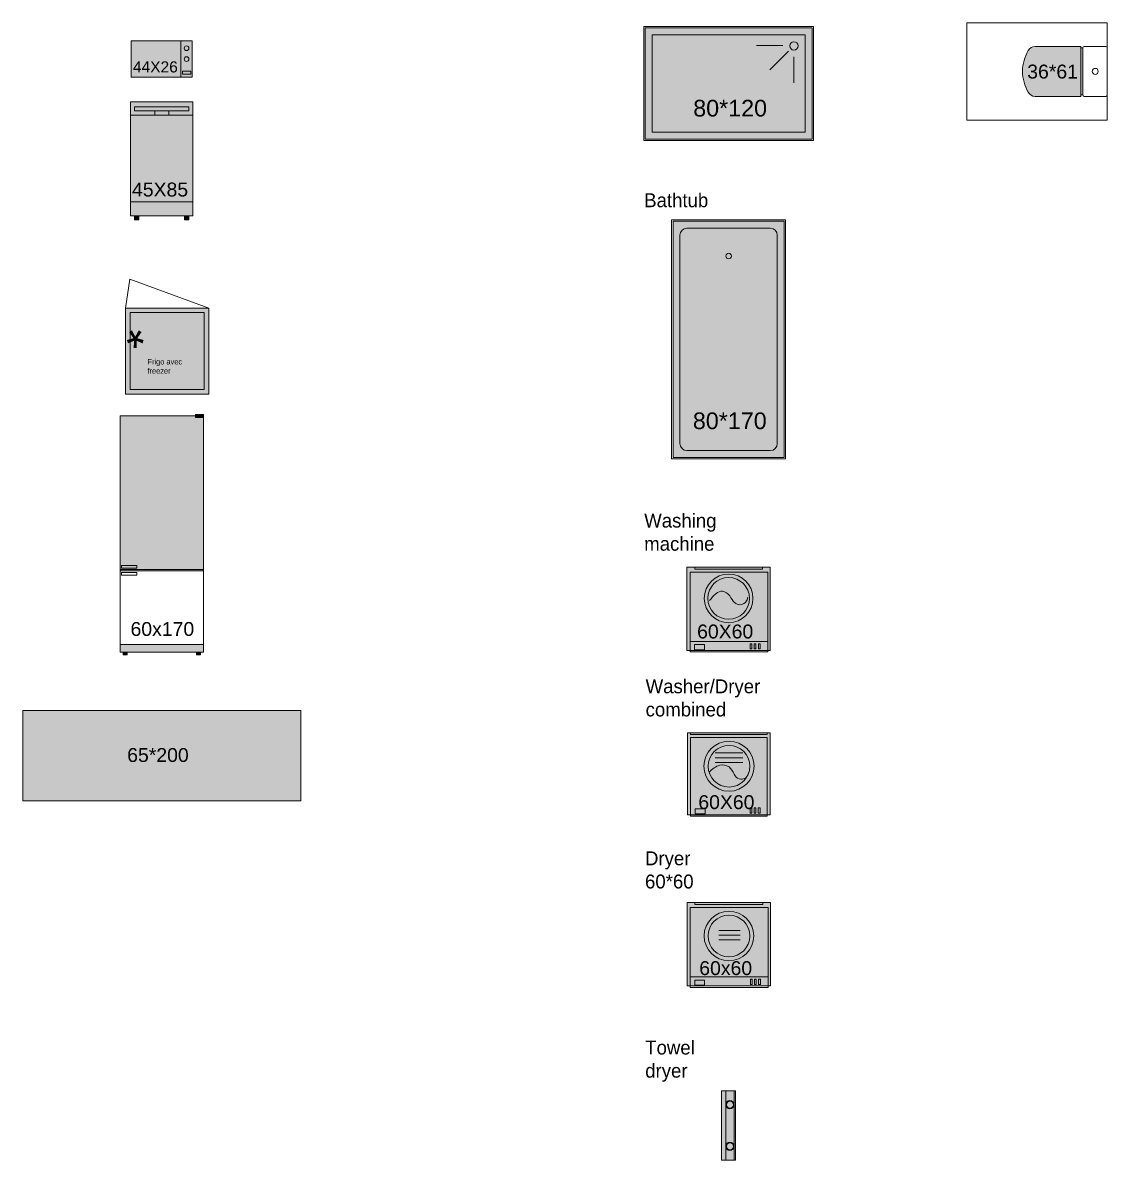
# Model space of a CAD drawing. Header units: metres. Extents: x -159911 to 166640, y -24366 to 155832.
# Drawn here: x -42632 to 35408, y 31043 to 112910 of the extents above; entities that cross this region are included whole.
import ezdxf

# ---------------------------------------------------------------- set-up
doc = ezdxf.new("R2010")
doc.units = ezdxf.units.M
doc.header["$LTSCALE"] = 15
doc.linetypes.add('ACAD_ISO03W100', pattern=[30, 12, -18])
doc.linetypes.add('HIDDEN', pattern=[9.525, 6.35, -3.175])
doc.layers.get('0').update_dxf_attribs({"true_color": 0x000000})
doc.layers.get('Defpoints').update_dxf_attribs({"true_color": 0x000000})
for name, color, linetype, lineweight, true_color in [('DV_Furnitures', 250, 'Continuous', 5, 0x333333), ('DV_Hatch bathroom', 7, 'Continuous', 9, 0x7fdfff), ('DV_Hatch Kitchen', 7, 'Continuous', 5, 0xffff7f)]:
    doc.layers.add(name, color=color, linetype=linetype, lineweight=lineweight, true_color=true_color)
doc.layers.add('DV_Text', color=1, linetype='Continuous', true_color=0xff0000)
doc.layers.add('DV_Text block', color=20, linetype='Continuous', true_color=0xff3f00)
doc.styles.add('Arial Regular', font='')
doc.styles.add('DM Sans', font='')
doc.styles.get('Arial Regular').set_extended_font_data('Arial')
doc.styles.get('DM Sans').set_extended_font_data('DM Sans')

# ---------------------------------------------------------------- blocks, each defined once
blk = doc.blocks.new('_U955')
at = {"linetype": 'ByBlock', "lineweight": -2}
blk.add_hatch(color=0, dxfattribs=at).paths.add_polyline_path([(30, 171.05), (24.37, 171.05), (24.37, 168.95), (30, 168.95)], flags=0)
at = {"layer": 'DV_Hatch Kitchen'}
for points in [[(30, 168.95), (24.37, 168.95), (24.37, 170), (-30, 170), (-30, 59.39), (30, 59.39)], [(30, 168.95), (24.37, 168.95), (24.37, 170), (-30, 170), (-30, 58.45), (30, 58.45)], [(30, 5.62), (-30, 5.62), (-30, 0), (30, 0)], [(-24.75, 0), (-27.75, 0), (-27.75, -2), (-24.75, -2)], [(28, 0), (25, 0), (25, -2), (28, -2)]]:
    blk.add_hatch(color=256, dxfattribs=at).paths.add_polyline_path(points, flags=0)
at = {"color": 18, "linetype": 'ByBlock', "lineweight": -2, "true_color": 0x000000}
for p, q in [((24.37, 170), (-30, 170)), ((-30, 170), (-30, 0)), ((24.37, 171.05), (24.37, 170)), ((30, 171.05), (24.37, 171.05)), ((24.37, 171.05), (24.37, 168.95)), ((30, 171.05), (24.37, 171.05)), ((30, 168.95), (24.37, 168.95)), ((30, 171.05), (30, 170)), ((30, 171.05), (30, 170)), ((30, 0), (30, 170)), ((30, 59.39), (-30, 59.39)), ((30, 59.39), (-30, 59.39)), ((30, 58.45), (-30, 58.45)), ((30, 58.45), (-30, 58.45)), ((30, 5.62), (-30, 5.62)), ((30, 5.62), (-30, 5.62)), ((-30, 0), (30, 0)), ((30, 5.62), (24.37, 5.62)), ((30, 3.52), (30, 5.62)), ((30, 3.52), (30, 5.62))]:
    blk.add_line(p, q, dxfattribs=at)
for points in [[(-30, 0), (30, 0), (30, 170), (-30, 170)], [(-29.06, 62.32), (-17.81, 62.32), (-17.81, 60.45), (-29.06, 60.45)], [(-29.06, 62.32), (-17.81, 62.32), (-17.81, 60.45), (-29.06, 60.45)], [(-29.06, 57.4), (-17.81, 57.4), (-17.81, 55.52), (-29.06, 55.52)], [(-29.06, 57.4), (-17.81, 57.4), (-17.81, 55.52), (-29.06, 55.52)], [(-24.75, -2), (-27.75, -2), (-27.75, 0), (-24.75, 0)], [(28, -2), (25, -2), (25, 0), (28, 0)]]:
    blk.add_lwpolyline(points, close=True, dxfattribs=at)
at = {"layer": 'DV_Text block', "insert": (-22.46, 21.67), "char_height": 10, "width": 109.8913, "attachment_point": 1, "style": 'Arial Regular'}
blk.add_mtext('60x170', dxfattribs=at)
blk = doc.blocks.new('_U957')
at = {"linetype": 'ByBlock', "lineweight": -2, "true_color": 0xffff7f}
for points in [[(-22.5, 0), (22.5, 0), (22.5, 82), (-22.5, 82)], [(-16.5, 0), (-19.5, 0), (-19.5, -3), (-16.5, -3)], [(19.5, 0), (16.5, 0), (16.5, -3), (19.5, -3)]]:
    blk.add_hatch(color=51, dxfattribs=at).paths.add_polyline_path(points, flags=0)
at = {"color": 18, "linetype": 'ByBlock', "lineweight": -2, "true_color": 0x000000}
for p, q in [((-22.5, 0), (-22.5, 82)), ((-22.5, 82), (22.5, 82)), ((22.5, 82), (22.5, 0)), ((-22.5, 72.5), (22.5, 72.5)), ((22.5, 10), (-22.5, 10)), ((22.5, 10), (-22.5, 10)), ((-22.5, 0), (22.5, 0)), ((-22.5, 0), (22.5, 0)), ((-19.5, -3), (-19.5, 0)), ((-19.5, 0), (-16.5, 0)), ((-16.5, 0), (-16.5, -3)), ((19.5, 0), (16.5, 0)), ((16.5, 0), (16.5, -3)), ((19.5, -3), (19.5, 0)), ((-16.5, -3), (-19.5, -3)), ((16.5, -3), (19.5, -3))]:
    blk.add_line(p, q, dxfattribs=at)
for points in [[(19.5, 75.5), (-19.5, 75.5), (-19.5, 78.5), (19.5, 78.5)], [(5, 72.5), (-5, 72.5), (-5, 75.5), (5, 75.5)]]:
    blk.add_lwpolyline(points, close=True, dxfattribs=at)
at = {"layer": 'DV_Text block', "insert": (-21.39, 23.88), "char_height": 10, "width": 99.3478, "attachment_point": 1, "style": 'Arial Regular'}
blk.add_mtext('45X85', dxfattribs=at)
blk = doc.blocks.new('_U953')
at = {"linetype": 'ByBlock', "lineweight": -2, "true_color": 0xffff7f}
blk.add_hatch(color=51, dxfattribs=at).paths.add_polyline_path([(-22, -26), (22, -26), (22, 0), (-22, 0)], flags=0)
at = {"color": 18, "linetype": 'ByBlock', "lineweight": -2, "true_color": 0x000000}
blk.add_line((13.75, 0), (13.75, -26), dxfattribs=at)
at = {"color": 18, "linetype": 'ByBlock', "lineweight": 5, "true_color": 0x000000}
blk.add_lwpolyline([(-22, 0), (22, 0), (22, -26), (-22, -26)], close=True, dxfattribs=at)
at = {"color": 18, "linetype": 'ByBlock', "lineweight": -2, "true_color": 0x000000}
blk.add_lwpolyline([(14.88, -21.75), (20.88, -21.75), (20.88, -23.92), (14.88, -23.92)], close=True, dxfattribs=at)
for centre in [(17.88, -5.19), (17.88, -13)]:
    blk.add_circle(centre, 1.7, dxfattribs=at)
at = {"layer": 'DV_Text block', "insert": (-20.73, -14.65), "char_height": 8, "width": 79.3043, "attachment_point": 1, "style": 'Arial Regular'}
blk.add_mtext('44X26', dxfattribs=at)
blk = doc.blocks.new('_U956')
at = {"linetype": 'ByBlock', "lineweight": -2, "true_color": 0xffff7f}
blk.add_hatch(color=51, dxfattribs=at).paths.add_polyline_path([(100, 65), (-100, 65), (-100, 0), (100, 0)], flags=0)
at = {"color": 18, "linetype": 'ByBlock', "lineweight": -2, "true_color": 0x000000}
blk.add_lwpolyline([(100, 65), (-100, 65), (-100, 0), (100, 0)], close=True, dxfattribs=at)
at = {"layer": 'DV_Text block', "insert": (-24.85, 37.99), "char_height": 10, "width": 106.8478, "attachment_point": 1, "style": 'Arial Regular'}
blk.add_mtext('65*200', dxfattribs=at)
blk = doc.blocks.new('radiateur 60')
at = {"layer": 'DV_Hatch bathroom'}
blk.add_hatch(color=256, dxfattribs=at).paths.add_polyline_path([(-886.19, 15565.02), (-896.19, 15565.02), (-896.19, 15515.02), (-886.19, 15515.02)], flags=0)
at = {"color": 0, "linetype": 'ByBlock', "lineweight": -2}
for p, q in [((-895.19, 15565.02), (-886.19, 15565.02)), ((-886.19, 15565.02), (-886.19, 15515.02)), ((-886.19, 15515.02), (-895.19, 15515.02))]:
    blk.add_line(p, q, dxfattribs=at)
blk.add_lwpolyline([(-895.19, 15515.02), (-895.19, 15565.02), (-896.19, 15565.02), (-896.19, 15515.02)], close=True, dxfattribs=at)
blk.add_lwpolyline([(-889.19, 15515.02), (-889.19, 15565.02)], dxfattribs=at)
for centre, radius in [((-892.19, 15555.02), 3), ((-892.19, 15555.02), 2.5), ((-892.19, 15525.02), 3), ((-892.19, 15525.02), 2.5)]:
    blk.add_circle(centre, radius, dxfattribs=at)
blk = doc.blocks.new('_U990')
at = {"layer": 'DV_Hatch bathroom', "extrusion": (0, 0, -1)}
blk.add_hatch(color=256, dxfattribs=at).paths.add_polyline_path([(0.3, -0.6), (0.3, 0), (-0.3, 0), (-0.3, -0.6)], flags=0)
at = {"color": 0, "linetype": 'ByBlock', "lineweight": -2}
for p, q in [((-0.2443, 0), (0.2443, 0)), ((-0.2443, -0.014), (-0.2443, 0)), ((0.2443, 0), (0.2443, -0.014)), ((-0.2779, -0.0349), (0.2821, -0.0349)), ((-0.2779, -0.61), (-0.2779, -0.0349)), ((0.2443, -0.014), (-0.2443, -0.014)), ((0.2821, -0.0349), (0.2821, -0.61)), ((0.2821, -0.535), (-0.2779, -0.535)), ((-0.2446, -0.557), (-0.1746, -0.557)), ((-0.2446, -0.5937), (-0.2446, -0.557)), ((-0.1746, -0.557), (-0.1746, -0.5937)), ((0.1544, -0.5885), (0.1544, -0.5517)), ((0.1544, -0.5517), (0.1667, -0.5517)), ((0.1667, -0.5517), (0.1667, -0.5885)), ((0.1842, -0.5885), (0.1842, -0.5517)), ((0.1842, -0.5517), (0.1964, -0.5517)), ((0.1964, -0.5517), (0.1964, -0.5885)), ((0.2139, -0.5885), (0.2139, -0.5517)), ((0.2139, -0.5517), (0.2262, -0.5517)), ((0.2262, -0.5517), (0.2262, -0.5885)), ((0.2821, -0.61), (-0.2779, -0.61)), ((-0.1746, -0.5937), (-0.2446, -0.5937)), ((0.1667, -0.5885), (0.1544, -0.5885)), ((0.1964, -0.5885), (0.1842, -0.5885)), ((0.2262, -0.5885), (0.2139, -0.5885))]:
    blk.add_line(p, q, dxfattribs=at)
blk.add_lwpolyline([(-0.3, -0.6), (-0.3, 0), (0.3, 0), (0.3, -0.6)], close=True, dxfattribs=at)
for radius in [0.175, 0.15]:
    blk.add_circle((0, -0.2245), radius, dxfattribs=at)
blk.add_open_spline([(-0.1375, -0.2399), (-0.1081, -0.204), (-0.0626, -0.1485), (0.0131, -0.2036), (0.0331, -0.2546), (0.0857, -0.2789), (0.1297, -0.252), (0.1363, -0.2245), (0.1385, -0.2154)], degree=3, knots=[0, 0, 0, 0, 0.1147279, 0.1775483, 0.2361087, 0.2775992, 0.3338297, 0.3616029, 0.3616029, 0.3616029, 0.3616029], dxfattribs=at)
at = {"layer": 'DV_Text block', "insert": (-0.2269, -0.4127), "char_height": 0.1, "width": 0.991304, "attachment_point": 1, "style": 'Arial Regular'}
blk.add_mtext('60X60', dxfattribs=at)
blk = doc.blocks.new('_U984')
at = {"layer": 'DV_Hatch bathroom', "extrusion": (0, 0, -1)}
blk.add_hatch(color=256, dxfattribs=at).paths.add_polyline_path([(0.3, -0.6), (0.3, 0), (-0.3, 0), (-0.3, -0.6)], flags=0)
at = {"color": 0, "linetype": 'ByBlock', "lineweight": -2}
for p, q in [((-0.2443, 0), (0.2443, 0)), ((-0.2443, -0.014), (-0.2443, 0)), ((0.2443, 0), (0.2443, -0.014)), ((-0.2779, -0.0349), (0.2821, -0.0349)), ((-0.2779, -0.61), (-0.2779, -0.0349)), ((0.2443, -0.014), (-0.2443, -0.014)), ((0.2821, -0.0349), (0.2821, -0.61)), ((0.2821, -0.535), (-0.2779, -0.535)), ((-0.2446, -0.557), (-0.1746, -0.557)), ((-0.2446, -0.5937), (-0.2446, -0.557)), ((-0.1746, -0.557), (-0.1746, -0.5937)), ((0.1544, -0.5885), (0.1544, -0.5517)), ((0.1544, -0.5517), (0.1667, -0.5517)), ((0.1667, -0.5517), (0.1667, -0.5885)), ((0.1842, -0.5885), (0.1842, -0.5517)), ((0.1842, -0.5517), (0.1964, -0.5517)), ((0.1964, -0.5517), (0.1964, -0.5885)), ((0.2139, -0.5885), (0.2139, -0.5517)), ((0.2139, -0.5517), (0.2262, -0.5517)), ((0.2262, -0.5517), (0.2262, -0.5885)), ((0.2821, -0.61), (-0.2779, -0.61)), ((-0.1746, -0.5937), (-0.2446, -0.5937)), ((0.1667, -0.5885), (0.1544, -0.5885)), ((0.1964, -0.5885), (0.1842, -0.5885)), ((0.2262, -0.5885), (0.2139, -0.5885))]:
    blk.add_line(p, q, dxfattribs=at)
blk.add_lwpolyline([(-0.3, -0.6), (-0.3, 0), (0.3, 0), (0.3, -0.6)], close=True, dxfattribs=at)
for points in [[(-0.0737, -0.2013), (0.082, -0.2013)], [(-0.0737, -0.2353), (0.082, -0.2353)], [(-0.0737, -0.2687), (0.082, -0.2687)]]:
    blk.add_lwpolyline(points, dxfattribs=at)
for radius in [0.1784, 0.15]:
    blk.add_circle((0, -0.2401), radius, dxfattribs=at)
at = {"layer": 'DV_Text block', "insert": (-0.2136, -0.4215), "char_height": 0.1, "width": 0.944565, "attachment_point": 1, "style": 'Arial Regular'}
blk.add_mtext('60x60', dxfattribs=at)
blk = doc.blocks.new('_U983')
at = {"layer": 'DV_Hatch bathroom'}
blk.add_hatch(color=256, dxfattribs=at).paths.add_polyline_path([(-2.754, -5.9), (-2.754, -6), (2.754, -6), (2.754, -5.9), (2.975, -5.9), (2.975, 0), (-2.975, 0), (-2.975, -5.9)], flags=0)
at = {"color": 0, "linetype": 'ByBlock', "lineweight": -2}
for p, q in [((-2.754, 0), (2.754, 0)), ((-2.754, -0.14), (-2.754, 0)), ((2.754, 0), (2.754, -0.14)), ((2.754, -0.14), (-2.754, -0.14)), ((-2.754, -0.349), (2.754, -0.349)), ((-2.754, -6), (-2.754, -0.349)), ((2.754, -0.349), (2.754, -6)), ((-2.421, -5.47), (-1.721, -5.47)), ((-2.421, -5.837), (-2.421, -5.47)), ((-1.721, -5.47), (-1.721, -5.837)), ((1.519, -5.785), (1.519, -5.417)), ((1.519, -5.417), (1.642, -5.417)), ((1.642, -5.417), (1.642, -5.785)), ((1.817, -5.785), (1.817, -5.417)), ((1.817, -5.417), (1.939, -5.417)), ((1.939, -5.417), (1.939, -5.785)), ((2.114, -5.785), (2.114, -5.417)), ((2.114, -5.417), (2.237, -5.417)), ((2.237, -5.417), (2.237, -5.785)), ((2.754, -6), (-2.754, -6)), ((2.754, -6), (-2.754, -6)), ((-1.721, -5.837), (-2.421, -5.837)), ((1.642, -5.785), (1.519, -5.785)), ((1.939, -5.785), (1.817, -5.785)), ((2.237, -5.785), (2.114, -5.785))]:
    blk.add_line(p, q, dxfattribs=at)
blk.add_lwpolyline([(-2.975, -5.9), (-2.975, 0), (2.975, 0), (2.975, -5.9)], close=True, dxfattribs=at)
for points in [[(-0.993, -1.457), (0.993, -1.457)], [(-0.993, -1.798), (0.993, -1.798)], [(-0.993, -2.139), (0.993, -2.139)]]:
    blk.add_lwpolyline(points, dxfattribs=at)
for radius in [1.8, 1.5]:
    blk.add_circle((0.006, -2.411), radius, dxfattribs=at)
blk.add_open_spline([(-1.431, -2.84), (-1.199, -2.623), (-0.795, -2.246), (0.086, -2.363), (0.322, -2.952), (0.685, -3.414), (1.27, -3.303), (1.387, -2.991), (1.444, -2.84)], degree=3, knots=[0, 0, 0, 0, 0.917322, 1.594925, 2.244223, 2.727136, 3.218472, 3.678847, 3.678847, 3.678847, 3.678847], dxfattribs=at)
at = {"layer": 'DV_Text block', "insert": (-2.202, -4.496), "char_height": 1, "width": 9.91304, "attachment_point": 1, "style": 'Arial Regular'}
blk.add_mtext('60X60', dxfattribs=at)
blk = doc.blocks.new('_U982')
at = {"layer": 'DV_Hatch bathroom', "extrusion": (0, 0, -1)}
h = blk.add_hatch(color=256, dxfattribs=at)
h.paths.add_polyline_path([(107, 13), (-13, 13), (-13, -67), (107, -67)], flags=0)
h.paths.add_polyline_path([(102, 8), (102, -62), (-8, -62), (-8, 8)], flags=0)
blk.add_hatch(color=256, dxfattribs=at).paths.add_polyline_path([(-8, 8), (-8, -62), (102, -62), (102, 8)], flags=0)
at = {"color": 0, "linetype": 'ByBlock', "lineweight": -2}
for p, q in [((-26.87, 0.25), (-8, 0.25)), ((-17.34, -17.09), (-4, -3.75)), ((0, -26.61), (0, -7.75))]:
    blk.add_line(p, q, dxfattribs=at)
at = {"color": 0, "linetype": 'ACAD_ISO03W100', "lineweight": 5}
blk.add_lwpolyline([(-108, 14), (14, 14), (14, -68), (-108, -68)], close=True, dxfattribs=at)
at = {"color": 0, "linetype": 'ByBlock', "lineweight": -2}
for points in [[(-107, 13), (13, 13), (13, -67), (-107, -67)], [(-107, 13), (13, 13), (13, -67), (-107, -67)], [(-102, 8), (8, 8), (8, -62), (-102, -62)], [(8, 8), (-102, 8), (-102, -62), (8, -62)]]:
    blk.add_lwpolyline(points, close=True, dxfattribs=at)
blk.add_circle((0, 0), 3, dxfattribs=at)
at = {"layer": 'DV_Text block', "insert": (-19.35, -38.79), "char_height": 12, "width": 128.3478, "attachment_point": 3, "style": 'Arial Regular'}
blk.add_mtext('80*120', dxfattribs=at)
blk = doc.blocks.new('_U991')
at = {"layer": 'DV_Hatch bathroom'}
blk.add_hatch(color=256, dxfattribs=at).paths.add_polyline_path([(80, 0), (0, 0), (0, -170), (80, -170)], flags=0)
at = {"color": 0, "linetype": 'ByBlock', "lineweight": 5}
for p, q in [((10, -5), (70, -5)), ((5, -10), (5, -160)), ((75, -160), (75, -10)), ((10, -165), (70, -165))]:
    blk.add_line(p, q, dxfattribs=at)
at = {"color": 0, "linetype": 'ByBlock', "lineweight": -2}
blk.add_line((0, -170), (80, -170), dxfattribs=at)
at = {"color": 0, "linetype": 'ACAD_ISO03W100', "lineweight": 5}
blk.add_lwpolyline([(81, -171), (81, 1), (-1, 1), (-1, -171)], close=True, dxfattribs=at)
at = {"color": 0, "linetype": 'ByBlock', "lineweight": -2}
blk.add_lwpolyline([(80, -170), (80, 0), (0, 0), (0, -170)], dxfattribs=at)
blk.add_circle((40, -25), 2, dxfattribs=at)
at = {"color": 0, "linetype": 'ByBlock', "lineweight": 5}
for centre, start, end in [((10, -10), 90, 180), ((70, -10), 0, 90), ((10, -160), 180, 270), ((70, -160), 270, 0)]:
    blk.add_arc(centre, 5, start, end, dxfattribs=at)
at = {"layer": 'DV_Text block', "insert": (67.38, -137.57), "char_height": 12, "width": 128.3478, "attachment_point": 3, "style": 'Arial Regular'}
blk.add_mtext('80*170', dxfattribs=at)
blk = doc.blocks.new('_U985')
at = {"linetype": 'ByBlock', "lineweight": -2}
blk.add_hatch(color=0, dxfattribs=at).paths.add_polyline_path([(-8.99, -16.96), (-8.99, 16.96), (-10.29, 16.96), (-10.29, 0), (-10.29, -16.96)], flags=0)
at = {"layer": 'DV_Hatch bathroom'}
blk.add_hatch(color=256, dxfattribs=at).paths.add_polyline_path([(-10.29, 18), (-42.23, 18), (-42.33, 18.01), (-42.44, 18.03), (-42.54, 18.04), (-42.65, 18.05), (-42.75, 18.05), (-42.86, 18.06), (-42.97, 18.06), (-43.08, 18.06), (-43.19, 18.06), (-43.29, 18.06), (-43.4, 18.05), (-43.51, 18.04), (-43.62, 18.03), (-43.74, 18.02), (-43.85, 18.01), (-43.96, 17.99), (-44.07, 17.97), (-44.18, 17.95), (-44.29, 17.93), (-44.4, 17.9), (-44.51, 17.88), (-44.62, 17.85), (-44.73, 17.81), (-44.84, 17.78), (-44.95, 17.74), (-45.05, 17.7), (-45.16, 17.66), (-45.27, 17.62), (-45.37, 17.57), (-45.48, 17.52), (-45.58, 17.47), (-45.68, 17.42), (-45.78, 17.37), (-45.88, 17.31), (-45.98, 17.25), (-46.08, 17.19), (-46.18, 17.13), (-46.27, 17.07), (-46.37, 17), (-46.46, 16.93), (-46.55, 16.86), (-46.64, 16.79), (-46.73, 16.72), (-46.81, 16.64), (-46.9, 16.57), (-46.98, 16.49), (-47.06, 16.41), (-47.14, 16.33), (-47.22, 16.25), (-47.29, 16.17), (-47.36, 16.08), (-47.44, 16), (-47.51, 15.91), (-47.57, 15.83), (-47.64, 15.74), (-47.7, 15.65), (-47.76, 15.56), (-47.82, 15.47), (-47.88, 15.38), (-47.93, 15.29), (-47.99, 15.2), (-48.04, 15.11), (-48.09, 15.01), (-48.14, 14.92), (-48.62, 14.08), (-49.07, 13.22), (-49.5, 12.34), (-49.9, 11.45), (-50.27, 10.54), (-50.61, 9.62), (-50.93, 8.68), (-51.21, 7.74), (-51.46, 6.79), (-51.68, 5.83), (-51.87, 4.87), (-52.02, 3.9), (-52.15, 2.93), (-52.24, 1.95), (-52.3, 0.98), (-52.33, 0.01), (-52.3, -0.99), (-52.23, -2), (-52.13, -3), (-52, -4.01), (-51.84, -5.01), (-51.64, -6.01), (-51.4, -7), (-51.14, -7.99), (-50.84, -8.96), (-50.51, -9.93), (-50.14, -10.88), (-49.75, -11.82), (-49.32, -12.74), (-48.87, -13.64), (-48.39, -14.53), (-47.88, -15.4), (-47.77, -15.56), (-47.66, -15.72), (-47.6, -15.8), (-47.53, -15.88), (-47.47, -15.96), (-47.41, -16.04), (-47.34, -16.11), (-47.27, -16.19), (-47.2, -16.27), (-47.13, -16.34), (-47.06, -16.41), (-46.98, -16.49), (-46.91, -16.56), (-46.83, -16.63), (-46.75, -16.69), (-46.67, -16.76), (-46.59, -16.83), (-46.51, -16.89), (-46.42, -16.95), (-46.34, -17.02), (-46.25, -17.08), (-46.16, -17.14), (-46.07, -17.19), (-45.98, -17.25), (-45.89, -17.3), (-45.8, -17.35), (-45.71, -17.4), (-45.61, -17.45), (-45.52, -17.5), (-45.42, -17.55), (-45.32, -17.59), (-45.22, -17.63), (-45.12, -17.67), (-45.03, -17.71), (-44.93, -17.74), (-44.82, -17.78), (-44.72, -17.81), (-44.62, -17.84), (-44.52, -17.87), (-44.42, -17.9), (-44.31, -17.92), (-44.21, -17.94), (-44.11, -17.96), (-44.01, -17.98), (-43.9, -18), (-43.8, -18.01), (-43.7, -18.03), (-43.59, -18.04), (-43.49, -18.05), (-43.39, -18.05), (-43.28, -18.06), (-43.18, -18.06), (-43.08, -18.06), (-42.98, -18.06), (-42.88, -18.06), (-42.78, -18.06), (-42.68, -18.05), (-42.58, -18.05), (-42.38, -18.03), (-42.18, -18), (-10.29, -18), (-10.29, 0)], flags=0)
at = {"layer": 'DV_Hatch bathroom', "extrusion": (0, 0, -1)}
blk.add_hatch(color=256, dxfattribs=at).paths.add_polyline_path([(-8.67, 10.19), (-8.67, 0), (-8.67, -10.19)], flags=0)
at = {"color": 0, "linetype": 'ByBlock', "lineweight": -2}
for p, q in [((-10.29, 18), (-43.27, 18)), ((-10.29, 0), (-10.29, 18)), ((-8.99, 16.96), (-10.29, 16.96)), ((-8.99, 16.96), (-10.29, 16.96)), ((-8.99, 0), (-8.99, 16.96)), ((-7.95, 18), (7.63, 18)), ((8.67, 16.96), (8.67, 0)), ((-10.29, 0), (-10.29, -18)), ((-8.99, 0), (-8.99, -16.96)), ((8.67, -16.96), (8.67, 0)), ((-10.29, -18), (-43.22, -18)), ((-8.99, -16.96), (-10.29, -16.96)), ((-8.99, -16.96), (-10.29, -16.96)), ((-7.95, -18), (7.63, -18))]:
    blk.add_line(p, q, dxfattribs=at)
blk.add_circle((0, 0), 2.17, dxfattribs=at)
for centre, radius, start, end in [((-43.24, 12.58), 5.42, 90.23254, 154.39793), ((-7.95, 16.96), 1.04, 90, 180), ((7.63, 16.96), 1.04, 0, 90), ((-22.35, -0.37), 29.98, 149.33065, 179.286), ((-22.35, 0.37), 29.98, 180.714, 210.66935), ((-43.24, -12.58), 5.42, 205.60207, 269.76746), ((-7.95, -16.96), 1.04, 180, 270), ((7.63, -16.96), 1.04, 270, 0)]:
    blk.add_arc(centre, radius, start, end, dxfattribs=at)
at = {"layer": 'Defpoints', "color": 251, "linetype": 'ACAD_ISO03W100', "lineweight": 5, "true_color": 0x636466}
for p, q in [((-92.33, -35), (-92.33, 35)), ((8.67, 35), (-92.33, 35)), ((8.67, 35), (8.67, 16.96)), ((8.67, -16.96), (8.67, -35)), ((8.67, -35), (-92.33, -35))]:
    blk.add_line(p, q, dxfattribs=at)
at = {"layer": 'DV_Text block', "insert": (-48.92, -5.27), "char_height": 10, "width": 87.6087, "attachment_point": 7, "style": 'Arial Regular'}
blk.add_mtext('36*61', dxfattribs=at)
blk = doc.blocks.new('FRIDGE 60')
at = {"layer": 'DV_Hatch Kitchen'}
blk.add_hatch(color=256, dxfattribs=at).paths.add_polyline_path([(39.7197, 75.245), (40.3197, 75.245), (40.3197, 75.865), (39.7197, 75.865)], flags=0)
at = {"color": 0, "linetype": 'HIDDEN', "lineweight": -2}
for p, q in [((39.7514, 76.0726), (39.7197, 75.865)), ((40.3197, 75.865), (39.7514, 76.0726))]:
    blk.add_line(p, q, dxfattribs=at)
at = {"color": 0, "linetype": 'ByBlock', "lineweight": -2}
for points in [[(39.7197, 75.245), (40.3197, 75.245), (40.3197, 75.865), (39.7197, 75.865)], [(39.7529, 75.2782), (40.2865, 75.2782), (40.2865, 75.8319), (39.7529, 75.8319)]]:
    blk.add_lwpolyline(points, close=True, dxfattribs=at)
at = {"layer": 'DV_Furnitures', "insert": (39.7255, 75.5772), "char_height": 0.25, "width": 0.766304, "attachment_point": 3, "rotation": 180, "style": 'DM Sans'}
blk.add_mtext('*', dxfattribs=at)
at = {"layer": 'DV_Furnitures', "insert": (39.878, 75.499), "char_height": 0.04, "width": 0.576957, "attachment_point": 1, "style": 'DM Sans'}
blk.add_mtext('{\\fDM Sans;Frigo avec}\\P{\\fDM Sans;freezer}', dxfattribs=at)

msp = doc.modelspace()

# ---------------------------------------------------------------- block references
at = {"layer": 'DV_Furnitures'}
for name, p, xscale, yscale, zscale in [('_U982', (12863, 111242), 100, 100, 100), ('_U985', (34541, 109410), 100, 100, 100), ('_U991', (4163, 98620), 100, 100, 100), ('FRIDGE 60', (-432438, -666273), 10000, 10000, 10000), ('_U990', (8163, 73726), 10000, 10000, 10000), ('_U983', (8184, 61813), 1000, 1000, 1000), ('_U984', (8184, 49586), 10000, 10000, 10000)]:
    msp.add_blockref(name, p, dxfattribs=dict(at, xscale=xscale, yscale=yscale, zscale=zscale))
at = {"layer": 'DV_Furnitures', "xscale": -99.99999999999997, "yscale": 99.99999999999997, "zscale": 100, "rotation": 359.9970335825035}
msp.add_blockref('radiateur 60', (-81046, -1520454, 0), dxfattribs=at)
at = {"layer": 'DV_Hatch Kitchen', "color": 18, "true_color": 0x000000, "xscale": 100, "yscale": 100, "zscale": 100}
msp.add_blockref('_U953', (-32632, 111597), dxfattribs=at)
at = {"layer": 'DV_Hatch Kitchen', "xscale": 100, "yscale": 100, "zscale": 100}
for name, p in [('_U957', (-32632, 99017)), ('_U955', (-32632, 67612)), ('_U956', (-32632, 56909))]:
    msp.add_blockref(name, p, dxfattribs=at)

# ---------------------------------------------------------------- texts
at = {"layer": 'DV_Text', "char_height": 1000, "attachment_point": 1, "style": 'DM Sans'}
for s, insert, width in [('Bathtub', (2088, 100635, 0), 11565.22), ('{\\fDM Sans;Washing}\\P{\\fDM Sans;machine}', (2088, 77579, 0), 12434.78), ('{\\fDM Sans;Washer/Dryer}\\P{\\fDM Sans;combined}', (2190, 65652, 0), 18967.39), ('{\\fDM Sans;Dryer}\\P{\\fDM Sans;60*60}', (2146, 53272, 0), 9054.35), ('{\\fDM Sans;Towel}\\P{\\fDM Sans;dryer}', (2160, 39655, 0), 9010.87)]:
    msp.add_mtext(s, dxfattribs=dict(at, insert=insert, width=width))

doc.saveas('drawing.dxf')
